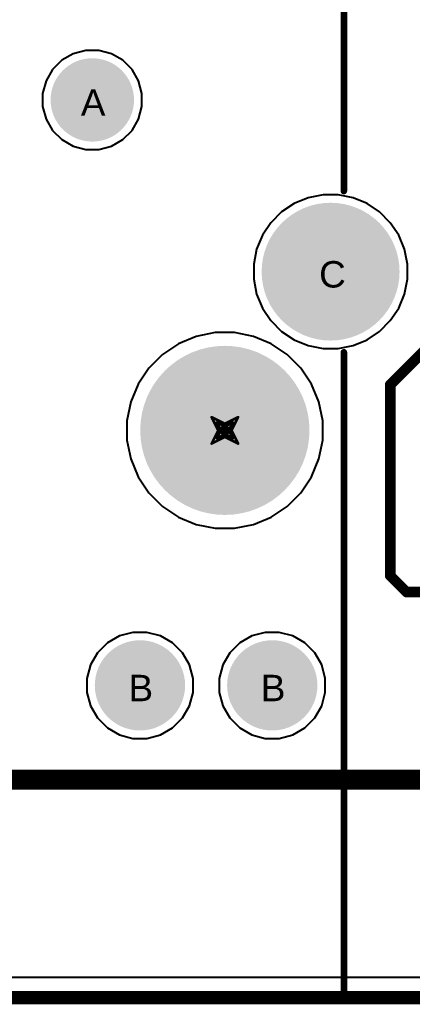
# Model space of a CAD drawing. Header units: inches. Extents: x -11 to 5428, y 0 to 5423.
# Drawn here: x 195.01 to 202.55, y -0.13 to 18.79 of the extents above; entities that cross this region are included whole.
import ezdxf

# ---------------------------------------------------------------- set-up
doc = ezdxf.new("R2010")
doc.units = ezdxf.units.IN
for name, color, linetype in [('Board Outline', 216, 'Continuous'), ('Bottom Layer', 5, 'Continuous'), ('Bottom Solder', 6, 'Continuous'), ('Drill Drawing', 1, 'Continuous'), ('GND', 16, 'Continuous'), ('Multi-Layer', 9, 'Continuous'), ('Pad Holes', 156, 'Continuous'), ('PWR', 76, 'Continuous'), ('Top Layer', 1, 'Continuous'), ('Top Overlay', 2, 'Continuous'), ('Top Solder', 216, 'Continuous')]:
    doc.layers.add(name, color=color, linetype=linetype)
doc.styles.add('Arial', font='', dxfattribs={"height": 0.2})
doc.styles.get('Arial').set_extended_font_data('Arial')

# ---------------------------------------------------------------- blocks, each defined once
blk = doc.blocks.new('HR911105A_333')
at = {"layer": 'Bottom Layer'}
h = blk.add_hatch(color=5, dxfattribs=at)
edge = h.paths.add_edge_path()
edge.add_arc((-6.625, 6.895), 0.765, 0, 360)
h = blk.add_hatch(color=5, dxfattribs=at)
edge = h.paths.add_edge_path()
edge.add_arc((-4.085, 6.895), 0.765, 0, 360)
h = blk.add_hatch(color=5, dxfattribs=at)
edge = h.paths.add_edge_path()
edge.add_arc((-7.745, -1.055), 1.222, 0, 360)
h = blk.add_hatch(color=5, dxfattribs=at)
edge = h.paths.add_edge_path()
edge.add_arc((-3.17, -4.355), 0.699, 0, 360)
at = {"layer": 'Bottom Solder'}
h = blk.add_hatch(color=6, dxfattribs=at)
edge = h.paths.add_edge_path()
edge.add_arc((-6.625, 6.895), 0.867, 0, 360)
h = blk.add_hatch(color=6, dxfattribs=at)
edge = h.paths.add_edge_path()
edge.add_arc((-4.085, 6.895), 0.867, 0, 360)
h = blk.add_hatch(color=6, dxfattribs=at)
edge = h.paths.add_edge_path()
edge.add_arc((-5.715, 1.995), 0.102, 0, 360)
h = blk.add_hatch(color=6, dxfattribs=at)
edge = h.paths.add_edge_path()
edge.add_arc((-7.745, -1.055), 1.324, 0, 360)
h = blk.add_hatch(color=6, dxfattribs=at)
edge = h.paths.add_edge_path()
edge.add_arc((-3.17, -4.355), 0.801, 0, 360)
at = {"layer": 'GND'}
h = blk.add_hatch(color=16, dxfattribs=at)
edge = h.paths.add_edge_path()
edge.add_arc((-6.625, 6.895), 0.765, 0, 360)
h = blk.add_hatch(color=16, dxfattribs=at)
edge = h.paths.add_edge_path()
edge.add_arc((-4.085, 6.895), 0.765, 0, 360)
h = blk.add_hatch(color=16, dxfattribs=at)
edge = h.paths.add_edge_path()
edge.add_arc((-7.745, -1.055), 1.222, 0, 360)
h = blk.add_hatch(color=16, dxfattribs=at)
edge = h.paths.add_edge_path()
edge.add_arc((-3.17, -4.355), 0.699, 0, 360)
at = {"layer": 'Multi-Layer'}
h = blk.add_hatch(color=9, dxfattribs=at)
edge = h.paths.add_edge_path()
edge.add_arc((-6.625, 6.895), 0.765, 0, 360)
h = blk.add_hatch(color=9, dxfattribs=at)
edge = h.paths.add_edge_path()
edge.add_arc((-4.085, 6.895), 0.765, 0, 360)
h = blk.add_hatch(color=9, dxfattribs=at)
edge = h.paths.add_edge_path()
edge.add_arc((-7.745, -1.055), 1.222, 0, 360)
h = blk.add_hatch(color=9, dxfattribs=at)
edge = h.paths.add_edge_path()
edge.add_arc((-3.17, -4.355), 0.699, 0, 360)
at = {"layer": 'Pad Holes'}
h = blk.add_hatch(color=7, dxfattribs=at)
edge = h.paths.add_edge_path()
edge.add_arc((-6.625, 6.895), 0.51, 0, 360)
h = blk.add_hatch(color=7, dxfattribs=at)
edge = h.paths.add_edge_path()
edge.add_arc((-4.085, 6.895), 0.51, 0, 360)
h = blk.add_hatch(color=7, dxfattribs=at)
edge = h.paths.add_edge_path()
edge.add_arc((-5.715, 1.995), 1.625, 0, 360)
h = blk.add_hatch(color=7, dxfattribs=at)
edge = h.paths.add_edge_path()
edge.add_arc((-7.745, -1.055), 0.815, 0, 360)
h = blk.add_hatch(color=7, dxfattribs=at)
edge = h.paths.add_edge_path()
edge.add_arc((-3.17, -4.355), 0.445, 0, 360)
at = {"layer": 'PWR'}
h = blk.add_hatch(color=76, dxfattribs=at)
edge = h.paths.add_edge_path()
edge.add_arc((-6.625, 6.895), 0.765, 0, 360)
h = blk.add_hatch(color=76, dxfattribs=at)
edge = h.paths.add_edge_path()
edge.add_arc((-4.085, 6.895), 0.765, 0, 360)
h = blk.add_hatch(color=76, dxfattribs=at)
edge = h.paths.add_edge_path()
edge.add_arc((-7.745, -1.055), 1.222, 0, 360)
h = blk.add_hatch(color=76, dxfattribs=at)
edge = h.paths.add_edge_path()
edge.add_arc((-3.17, -4.355), 0.699, 0, 360)
at = {"layer": 'Top Layer'}
h = blk.add_hatch(color=1, dxfattribs=at)
edge = h.paths.add_edge_path()
edge.add_arc((-6.625, 6.895), 0.765, 0, 360)
h = blk.add_hatch(color=1, dxfattribs=at)
edge = h.paths.add_edge_path()
edge.add_arc((-4.085, 6.895), 0.765, 0, 360)
h = blk.add_hatch(color=1, dxfattribs=at)
edge = h.paths.add_edge_path()
edge.add_arc((-7.745, -1.055), 1.222, 0, 360)
h = blk.add_hatch(color=1, dxfattribs=at)
edge = h.paths.add_edge_path()
edge.add_arc((-3.17, -4.355), 0.699, 0, 360)
at = {"layer": 'Top Solder'}
h = blk.add_hatch(color=216, dxfattribs=at)
edge = h.paths.add_edge_path()
edge.add_arc((-6.625, 6.895), 0.867, 0, 360)
h = blk.add_hatch(color=216, dxfattribs=at)
edge = h.paths.add_edge_path()
edge.add_arc((-4.085, 6.895), 0.867, 0, 360)
h = blk.add_hatch(color=216, dxfattribs=at)
edge = h.paths.add_edge_path()
edge.add_arc((-5.715, 1.995), 0.102, 0, 360)
h = blk.add_hatch(color=216, dxfattribs=at)
edge = h.paths.add_edge_path()
edge.add_arc((-7.745, -1.055), 1.324, 0, 360)
h = blk.add_hatch(color=216, dxfattribs=at)
edge = h.paths.add_edge_path()
edge.add_arc((-3.17, -4.355), 0.801, 0, 360)
at = {"layer": 'Top Overlay'}
for points in [[(-8, 12.915, 0.127, 0.127, 0), (-8, 0.495, 0.127, 0.127, 0)], [(8, 12.915, 0.127, 0.127, 0), (-8, 12.915, 0.127, 0.127, 0)], [(-8, -2.605, 0.127, 0.127, 0), (-8, -8.485, 0.127, 0.127, 0)]]:
    blk.add_lwpolyline(points, format="xyseb", dxfattribs=at)
for points in [[(-8.032, 12.915, 0.0635, 0.0635, 1), (-7.968, 12.915, 0.0635, 0.0635, 1)], [(-8.032, 12.915, 0.0635, 0.0635, 1), (-7.968, 12.915, 0.0635, 0.0635, 1)], [(-8.032, 0.495, 0.0635, 0.0635, 1), (-7.968, 0.495, 0.0635, 0.0635, 1)], [(-8.032, -2.605, 0.0635, 0.0635, 1), (-7.968, -2.605, 0.0635, 0.0635, 1)]]:
    blk.add_lwpolyline(points, format="xyseb", close=True, dxfattribs=at)

msp = doc.modelspace()

# ---------------------------------------------------------------- linework, layer by layer
at = {"layer": 'Board Outline'}
msp.add_lwpolyline([(0, 0, 0.254, 0.254, 0), (344, 0, 0.254, 0.254, 0)], format="xyseb", dxfattribs=at)
at = {"layer": 'Bottom Layer'}
msp.add_line((185.233, -0.018), (220.282, -0.018), dxfattribs=at)
at = {"layer": 'Drill Drawing'}
for points in [[(198.694, 11.156, 0.0508, 0.0508, 0), (198.948, 11.029, 0.0508, 0.0508, 0)], [(198.694, 11.156, 0.0508, 0.0508, 0), (198.821, 10.902, 0.0508, 0.0508, 0)], [(198.948, 11.029, 0.0508, 0.0508, 0), (199.202, 11.156, 0.0508, 0.0508, 0)], [(199.075, 10.902, 0.0508, 0.0508, 0), (199.202, 11.156, 0.0508, 0.0508, 0)], [(198.796, 11.054, 0.0508, 0.0508, 0), (198.948, 10.978, 0.0508, 0.0508, 0)], [(198.796, 11.054, 0.0508, 0.0508, 0), (198.872, 10.902, 0.0508, 0.0508, 0)], [(198.948, 10.978, 0.0508, 0.0508, 0), (199.101, 11.054, 0.0508, 0.0508, 0)], [(199.024, 10.902, 0.0508, 0.0508, 0), (199.101, 11.054, 0.0508, 0.0508, 0)], [(198.694, 10.648, 0.0508, 0.0508, 0), (198.821, 10.902, 0.0508, 0.0508, 0)], [(198.694, 10.648, 0.0508, 0.0508, 0), (198.948, 10.775, 0.0508, 0.0508, 0)], [(198.796, 10.75, 0.0508, 0.0508, 0), (198.872, 10.902, 0.0508, 0.0508, 0)], [(198.796, 10.75, 0.0508, 0.0508, 0), (198.948, 10.826, 0.0508, 0.0508, 0)], [(198.948, 10.826, 0.0508, 0.0508, 0), (199.101, 10.75, 0.0508, 0.0508, 0)], [(198.948, 10.775, 0.0508, 0.0508, 0), (199.202, 10.648, 0.0508, 0.0508, 0)], [(199.024, 10.902, 0.0508, 0.0508, 0), (199.101, 10.75, 0.0508, 0.0508, 0)], [(199.075, 10.902, 0.0508, 0.0508, 0), (199.202, 10.648, 0.0508, 0.0508, 0)]]:
    msp.add_lwpolyline(points, format="xyseb", dxfattribs=at)
for points in [[(198.682, 11.156, 0.0254, 0.0254, 1), (198.707, 11.156, 0.0254, 0.0254, 1)], [(198.682, 11.156, 0.0254, 0.0254, 1), (198.707, 11.156, 0.0254, 0.0254, 1)], [(199.19, 11.156, 0.0254, 0.0254, 1), (199.215, 11.156, 0.0254, 0.0254, 1)], [(199.19, 11.156, 0.0254, 0.0254, 1), (199.215, 11.156, 0.0254, 0.0254, 1)], [(198.783, 11.054, 0.0254, 0.0254, 1), (198.809, 11.054, 0.0254, 0.0254, 1)], [(198.783, 11.054, 0.0254, 0.0254, 1), (198.809, 11.054, 0.0254, 0.0254, 1)], [(198.936, 11.029, 0.0254, 0.0254, 1), (198.961, 11.029, 0.0254, 0.0254, 1)], [(198.936, 11.029, 0.0254, 0.0254, 1), (198.961, 11.029, 0.0254, 0.0254, 1)], [(198.936, 10.978, 0.0254, 0.0254, 1), (198.961, 10.978, 0.0254, 0.0254, 1)], [(198.936, 10.978, 0.0254, 0.0254, 1), (198.961, 10.978, 0.0254, 0.0254, 1)], [(199.088, 11.054, 0.0254, 0.0254, 1), (199.113, 11.054, 0.0254, 0.0254, 1)], [(199.088, 11.054, 0.0254, 0.0254, 1), (199.113, 11.054, 0.0254, 0.0254, 1)], [(198.809, 10.902, 0.0254, 0.0254, 1), (198.834, 10.902, 0.0254, 0.0254, 1)], [(198.809, 10.902, 0.0254, 0.0254, 1), (198.834, 10.902, 0.0254, 0.0254, 1)], [(198.859, 10.902, 0.0254, 0.0254, 1), (198.885, 10.902, 0.0254, 0.0254, 1)], [(198.859, 10.902, 0.0254, 0.0254, 1), (198.885, 10.902, 0.0254, 0.0254, 1)], [(198.936, 10.826, 0.0254, 0.0254, 1), (198.961, 10.826, 0.0254, 0.0254, 1)], [(198.936, 10.826, 0.0254, 0.0254, 1), (198.961, 10.826, 0.0254, 0.0254, 1)], [(198.936, 10.775, 0.0254, 0.0254, 1), (198.961, 10.775, 0.0254, 0.0254, 1)], [(198.936, 10.775, 0.0254, 0.0254, 1), (198.961, 10.775, 0.0254, 0.0254, 1)], [(199.012, 10.902, 0.0254, 0.0254, 1), (199.037, 10.902, 0.0254, 0.0254, 1)], [(199.012, 10.902, 0.0254, 0.0254, 1), (199.037, 10.902, 0.0254, 0.0254, 1)], [(199.063, 10.902, 0.0254, 0.0254, 1), (199.088, 10.902, 0.0254, 0.0254, 1)], [(199.063, 10.902, 0.0254, 0.0254, 1), (199.088, 10.902, 0.0254, 0.0254, 1)], [(198.682, 10.648, 0.0254, 0.0254, 1), (198.707, 10.648, 0.0254, 0.0254, 1)], [(198.682, 10.648, 0.0254, 0.0254, 1), (198.707, 10.648, 0.0254, 0.0254, 1)], [(198.783, 10.75, 0.0254, 0.0254, 1), (198.809, 10.75, 0.0254, 0.0254, 1)], [(198.783, 10.75, 0.0254, 0.0254, 1), (198.809, 10.75, 0.0254, 0.0254, 1)], [(199.088, 10.75, 0.0254, 0.0254, 1), (199.113, 10.75, 0.0254, 0.0254, 1)], [(199.088, 10.75, 0.0254, 0.0254, 1), (199.113, 10.75, 0.0254, 0.0254, 1)], [(199.19, 10.648, 0.0254, 0.0254, 1), (199.215, 10.648, 0.0254, 0.0254, 1)], [(199.19, 10.648, 0.0254, 0.0254, 1), (199.215, 10.648, 0.0254, 0.0254, 1)]]:
    msp.add_lwpolyline(points, format="xyseb", close=True, dxfattribs=at)
at = {"layer": 'GND'}
for p, q in [((196.278, 18.205), (196.035, 18.14)), ((196.529, 18.205), (196.278, 18.205)), ((196.771, 18.14), (196.529, 18.205)), ((195.818, 18.015), (195.641, 17.837)), ((196.035, 18.14), (195.818, 18.015)), ((196.988, 18.015), (196.771, 18.14)), ((197.166, 17.837), (196.988, 18.015)), ((195.641, 17.837), (195.515, 17.62)), ((197.291, 17.62), (197.166, 17.837)), ((195.515, 17.62), (195.45, 17.377)), ((197.356, 17.377), (197.291, 17.62)), ((195.45, 17.377), (195.45, 17.126)), ((197.356, 17.126), (197.356, 17.377)), ((195.45, 17.126), (195.515, 16.884)), ((197.291, 16.884), (197.356, 17.126)), ((195.515, 16.884), (195.641, 16.667)), ((197.166, 16.667), (197.291, 16.884)), ((195.641, 16.667), (195.818, 16.489)), ((196.988, 16.489), (197.166, 16.667)), ((195.818, 16.489), (196.035, 16.364)), ((196.771, 16.364), (196.988, 16.489)), ((196.035, 16.364), (196.278, 16.299)), ((196.278, 16.299), (196.529, 16.299)), ((196.529, 16.299), (196.771, 16.364)), ((198.4, 12.709), (198.058, 12.567)), ((198.763, 12.781), (198.4, 12.709)), ((199.133, 12.781), (198.763, 12.781)), ((199.496, 12.709), (199.133, 12.781)), ((199.838, 12.567), (199.496, 12.709)), ((198.058, 12.567), (197.75, 12.361)), ((200.146, 12.361), (199.838, 12.567)), ((197.75, 12.361), (197.489, 12.1)), ((200.408, 12.1), (200.146, 12.361)), ((197.489, 12.1), (197.283, 11.792)), ((200.613, 11.792), (200.408, 12.1)), ((197.283, 11.792), (197.141, 11.45)), ((200.755, 11.45), (200.613, 11.792)), ((197.141, 11.45), (197.069, 11.087)), ((200.827, 11.087), (200.755, 11.45)), ((197.069, 11.087), (197.069, 10.717)), ((200.827, 10.717), (200.827, 11.087)), ((197.069, 10.717), (197.141, 10.354)), ((200.755, 10.354), (200.827, 10.717)), ((197.141, 10.354), (197.283, 10.012)), ((200.613, 10.012), (200.755, 10.354)), ((197.283, 10.012), (197.489, 9.704)), ((200.408, 9.704), (200.613, 10.012)), ((197.489, 9.704), (197.75, 9.442)), ((200.146, 9.442), (200.408, 9.704)), ((197.75, 9.442), (198.058, 9.237)), ((199.838, 9.237), (200.146, 9.442)), ((198.058, 9.237), (198.4, 9.095)), ((198.4, 9.095), (198.763, 9.023)), ((199.133, 9.023), (199.496, 9.095)), ((199.496, 9.095), (199.838, 9.237)), ((198.763, 9.023), (199.133, 9.023)), ((197.184, 7.021), (196.925, 6.952)), ((197.452, 7.021), (197.184, 7.021)), ((197.712, 6.952), (197.452, 7.021)), ((199.724, 7.021), (199.465, 6.952)), ((199.992, 7.021), (199.724, 7.021)), ((200.252, 6.952), (199.992, 7.021)), ((196.693, 6.817), (196.503, 6.628)), ((196.925, 6.952), (196.693, 6.817)), ((197.944, 6.817), (197.712, 6.952)), ((198.134, 6.628), (197.944, 6.817)), ((199.233, 6.817), (199.043, 6.628)), ((199.465, 6.952), (199.233, 6.817)), ((200.484, 6.817), (200.252, 6.952)), ((200.674, 6.628), (200.484, 6.817)), ((196.503, 6.628), (196.369, 6.395)), ((198.268, 6.395), (198.134, 6.628)), ((199.043, 6.628), (198.909, 6.395)), ((200.808, 6.395), (200.674, 6.628)), ((196.369, 6.395), (196.299, 6.136)), ((198.337, 6.136), (198.268, 6.395)), ((198.909, 6.395), (198.839, 6.136)), ((200.877, 6.136), (200.808, 6.395)), ((196.299, 6.136), (196.299, 5.868)), ((198.337, 5.868), (198.337, 6.136)), ((198.839, 6.136), (198.839, 5.868)), ((200.877, 5.868), (200.877, 6.136)), ((196.299, 5.868), (196.369, 5.609)), ((198.268, 5.609), (198.337, 5.868)), ((198.839, 5.868), (198.909, 5.609)), ((200.808, 5.609), (200.877, 5.868)), ((196.369, 5.609), (196.503, 5.376)), ((198.134, 5.376), (198.268, 5.609)), ((198.909, 5.609), (199.043, 5.376)), ((200.674, 5.376), (200.808, 5.609)), ((196.503, 5.376), (196.693, 5.187)), ((197.944, 5.187), (198.134, 5.376)), ((199.043, 5.376), (199.233, 5.187)), ((200.484, 5.187), (200.674, 5.376)), ((196.693, 5.187), (196.925, 5.052)), ((197.712, 5.052), (197.944, 5.187)), ((199.233, 5.187), (199.465, 5.052)), ((200.252, 5.052), (200.484, 5.187)), ((196.925, 5.052), (197.184, 4.983)), ((197.184, 4.983), (197.452, 4.983)), ((197.452, 4.983), (197.712, 5.052)), ((199.465, 5.052), (199.724, 4.983)), ((199.724, 4.983), (199.992, 4.983)), ((199.992, 4.983), (200.252, 5.052)), ((343.612, 0.388), (0.388, 0.388))]:
    msp.add_line(p, q, dxfattribs=at)
at = {"layer": 'PWR'}
for p, q in [((196.278, 18.205), (196.035, 18.14)), ((196.529, 18.205), (196.278, 18.205)), ((196.771, 18.14), (196.529, 18.205)), ((195.818, 18.015), (195.641, 17.837)), ((196.035, 18.14), (195.818, 18.015)), ((196.988, 18.015), (196.771, 18.14)), ((197.166, 17.837), (196.988, 18.015)), ((195.641, 17.837), (195.515, 17.62)), ((197.291, 17.62), (197.166, 17.837)), ((195.515, 17.62), (195.45, 17.377)), ((197.356, 17.377), (197.291, 17.62)), ((195.45, 17.377), (195.45, 17.126)), ((197.356, 17.126), (197.356, 17.377)), ((195.45, 17.126), (195.515, 16.884)), ((197.291, 16.884), (197.356, 17.126)), ((195.515, 16.884), (195.641, 16.667)), ((197.166, 16.667), (197.291, 16.884)), ((195.641, 16.667), (195.818, 16.489)), ((196.988, 16.489), (197.166, 16.667)), ((195.818, 16.489), (196.035, 16.364)), ((196.771, 16.364), (196.988, 16.489)), ((196.035, 16.364), (196.278, 16.299)), ((196.278, 16.299), (196.529, 16.299)), ((196.529, 16.299), (196.771, 16.364)), ((200.548, 15.372), (200.279, 15.26)), ((200.833, 15.428), (200.548, 15.372)), ((201.124, 15.428), (200.833, 15.428)), ((201.409, 15.372), (201.124, 15.428)), ((201.678, 15.26), (201.409, 15.372)), ((200.279, 15.26), (200.037, 15.099)), ((201.919, 15.099), (201.678, 15.26)), ((200.037, 15.099), (199.831, 14.893)), ((202.125, 14.893), (201.919, 15.099)), ((199.831, 14.893), (199.67, 14.651)), ((202.287, 14.651), (202.125, 14.893)), ((199.67, 14.651), (199.558, 14.383)), ((202.398, 14.383), (202.287, 14.651)), ((199.558, 14.383), (199.502, 14.097)), ((202.455, 14.097), (202.398, 14.383)), ((199.502, 14.097), (199.502, 13.807)), ((202.455, 13.807), (202.455, 14.097)), ((199.502, 13.807), (199.558, 13.521)), ((202.398, 13.521), (202.455, 13.807)), ((199.558, 13.521), (199.67, 13.253)), ((202.287, 13.253), (202.398, 13.521)), ((199.67, 13.253), (199.831, 13.011)), ((202.125, 13.011), (202.287, 13.253)), ((199.831, 13.011), (200.037, 12.805)), ((201.919, 12.805), (202.125, 13.011)), ((198.4, 12.709), (198.058, 12.567)), ((198.763, 12.781), (198.4, 12.709)), ((199.133, 12.781), (198.763, 12.781)), ((199.496, 12.709), (199.133, 12.781)), ((199.838, 12.567), (199.496, 12.709)), ((200.037, 12.805), (200.279, 12.644)), ((201.678, 12.644), (201.919, 12.805)), ((198.058, 12.567), (197.75, 12.361)), ((200.146, 12.361), (199.838, 12.567)), ((200.279, 12.644), (200.548, 12.532)), ((200.548, 12.532), (200.833, 12.475)), ((201.124, 12.475), (201.409, 12.532)), ((201.409, 12.532), (201.678, 12.644)), ((197.75, 12.361), (197.489, 12.1)), ((200.408, 12.1), (200.146, 12.361)), ((200.833, 12.475), (201.124, 12.475)), ((197.489, 12.1), (197.283, 11.792)), ((200.613, 11.792), (200.408, 12.1)), ((197.283, 11.792), (197.141, 11.45)), ((200.755, 11.45), (200.613, 11.792)), ((197.141, 11.45), (197.069, 11.087)), ((200.827, 11.087), (200.755, 11.45)), ((197.069, 11.087), (197.069, 10.717)), ((200.827, 10.717), (200.827, 11.087)), ((197.069, 10.717), (197.141, 10.354)), ((200.755, 10.354), (200.827, 10.717)), ((197.141, 10.354), (197.283, 10.012)), ((200.613, 10.012), (200.755, 10.354)), ((197.283, 10.012), (197.489, 9.704)), ((200.408, 9.704), (200.613, 10.012)), ((197.489, 9.704), (197.75, 9.442)), ((200.146, 9.442), (200.408, 9.704)), ((197.75, 9.442), (198.058, 9.237)), ((199.838, 9.237), (200.146, 9.442)), ((198.058, 9.237), (198.4, 9.095)), ((198.4, 9.095), (198.763, 9.023)), ((199.133, 9.023), (199.496, 9.095)), ((199.496, 9.095), (199.838, 9.237)), ((198.763, 9.023), (199.133, 9.023)), ((197.184, 7.021), (196.925, 6.952)), ((197.452, 7.021), (197.184, 7.021)), ((197.712, 6.952), (197.452, 7.021)), ((199.724, 7.021), (199.465, 6.952)), ((199.992, 7.021), (199.724, 7.021)), ((200.252, 6.952), (199.992, 7.021)), ((196.693, 6.817), (196.503, 6.628)), ((196.925, 6.952), (196.693, 6.817)), ((197.944, 6.817), (197.712, 6.952)), ((198.134, 6.628), (197.944, 6.817)), ((199.233, 6.817), (199.043, 6.628)), ((199.465, 6.952), (199.233, 6.817)), ((200.484, 6.817), (200.252, 6.952)), ((200.674, 6.628), (200.484, 6.817)), ((196.503, 6.628), (196.369, 6.395)), ((198.268, 6.395), (198.134, 6.628)), ((199.043, 6.628), (198.909, 6.395)), ((200.808, 6.395), (200.674, 6.628)), ((196.369, 6.395), (196.299, 6.136)), ((198.337, 6.136), (198.268, 6.395)), ((198.909, 6.395), (198.839, 6.136)), ((200.877, 6.136), (200.808, 6.395)), ((196.299, 6.136), (196.299, 5.868)), ((198.337, 5.868), (198.337, 6.136)), ((198.839, 6.136), (198.839, 5.868)), ((200.877, 5.868), (200.877, 6.136)), ((196.299, 5.868), (196.369, 5.609)), ((198.268, 5.609), (198.337, 5.868)), ((198.839, 5.868), (198.909, 5.609)), ((200.808, 5.609), (200.877, 5.868)), ((196.369, 5.609), (196.503, 5.376)), ((198.134, 5.376), (198.268, 5.609)), ((198.909, 5.609), (199.043, 5.376)), ((200.674, 5.376), (200.808, 5.609)), ((196.503, 5.376), (196.693, 5.187)), ((197.944, 5.187), (198.134, 5.376)), ((199.043, 5.376), (199.233, 5.187)), ((200.484, 5.187), (200.674, 5.376)), ((196.693, 5.187), (196.925, 5.052)), ((197.712, 5.052), (197.944, 5.187)), ((199.233, 5.187), (199.465, 5.052)), ((200.252, 5.052), (200.484, 5.187)), ((196.925, 5.052), (197.184, 4.983)), ((197.184, 4.983), (197.452, 4.983)), ((197.452, 4.983), (197.712, 5.052)), ((199.465, 5.052), (199.724, 4.983)), ((199.724, 4.983), (199.992, 4.983)), ((199.992, 4.983), (200.252, 5.052)), ((228.161, 0.388), (0.388, 0.388))]:
    msp.add_line(p, q, dxfattribs=at)
at = {"layer": 'Top Layer'}
msp.add_line((185.233, -0.018), (220.282, -0.018), dxfattribs=at)
for points in [[(202.123, 11.78, 0.203, 0.203, 0), (202.819, 12.476, 0.203, 0.203, 0)], [(202.123, 8.109, 0.203, 0.203, 0), (202.123, 11.78, 0.203, 0.203, 0)], [(202.123, 8.109, 0.203, 0.203, 0), (202.438, 7.794, 0.203, 0.203, 0)], [(202.438, 7.794, 0.203, 0.203, 0), (203.151, 7.794, 0.203, 0.203, 0)], [(190.959, 4.191, 0.381, 0.381, 0), (210.008, 4.191, 0.381, 0.381, 0)]]:
    msp.add_lwpolyline(points, format="xyseb", dxfattribs=at)
for points in [[(202.072, 11.78, 0.102, 0.102, 1), (202.173, 11.78, 0.102, 0.102, 1)], [(202.072, 11.78, 0.102, 0.102, 1), (202.173, 11.78, 0.102, 0.102, 1)], [(202.072, 8.109, 0.102, 0.102, 1), (202.173, 8.109, 0.102, 0.102, 1)], [(202.072, 8.109, 0.102, 0.102, 1), (202.173, 8.109, 0.102, 0.102, 1)], [(202.387, 7.794, 0.102, 0.102, 1), (202.489, 7.794, 0.102, 0.102, 1)], [(202.387, 7.794, 0.102, 0.102, 1), (202.489, 7.794, 0.102, 0.102, 1)]]:
    msp.add_lwpolyline(points, format="xyseb", close=True, dxfattribs=at)

# ---------------------------------------------------------------- block references
at = {"rotation": 180}
msp.add_blockref('HR911105A_333', (193.233, 12.897), dxfattribs=at)

# ---------------------------------------------------------------- texts
at = {"layer": 'Drill Drawing', "style": 'Arial'}
for s, p in [('A', (196.183, 16.947)), ('C', (200.758, 13.647)), ('B', (197.098, 5.697)), ('B', (199.638, 5.697))]:
    msp.add_text(s, height=0.508, dxfattribs=at).set_placement(p)

doc.saveas('drawing.dxf')
